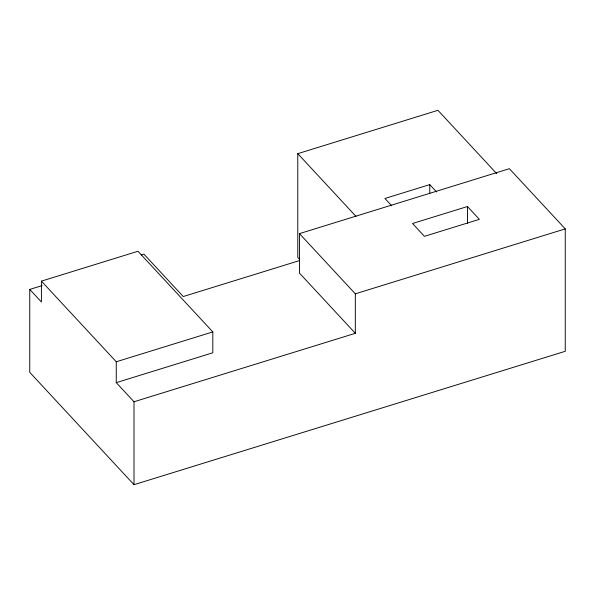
<?xml version="1.0" encoding="UTF-8"?>
<svg xmlns="http://www.w3.org/2000/svg" width="595" height="595" viewBox="0 0 595 595"><rect width="100%" height="100%" fill="white"/><g stroke="black" fill="none" stroke-linecap="round" stroke-linejoin="round"><path stroke-width="0.89" d="M299.679 259.494L297.783 257.457L297.783 153.666L437.942 110.313L496.736 173.673M41.419 281.13L137.966 251.261L212.809 331.913L212.809 352.783L116.263 382.645L116.263 361.775L41.419 281.13L41.419 302L29.75 289.423L42.133 285.593M141.231 254.943L143.886 254.117L183.26 296.548L299.166 260.692M436.596 191.969L429.769 184.614L384.935 198.485L391.755 205.84M116.263 382.645L134.009 401.766L355.327 333.304L299.464 273.105L299.464 233.627L509.387 168.69L565.25 228.889L565.25 351.288L134.009 484.687L29.75 372.344L29.75 289.423M467.454 206.51L412.521 223.504L424.428 236.334L479.362 219.347L467.454 206.51L467.454 223.356M116.263 361.775L212.809 331.913M299.464 233.627L355.327 293.826L565.25 228.889M297.783 153.666L355.951 216.349M429.769 184.614L429.769 193.687M355.327 293.826L355.327 333.304M134.009 401.766L134.009 484.687"/></g></svg>
